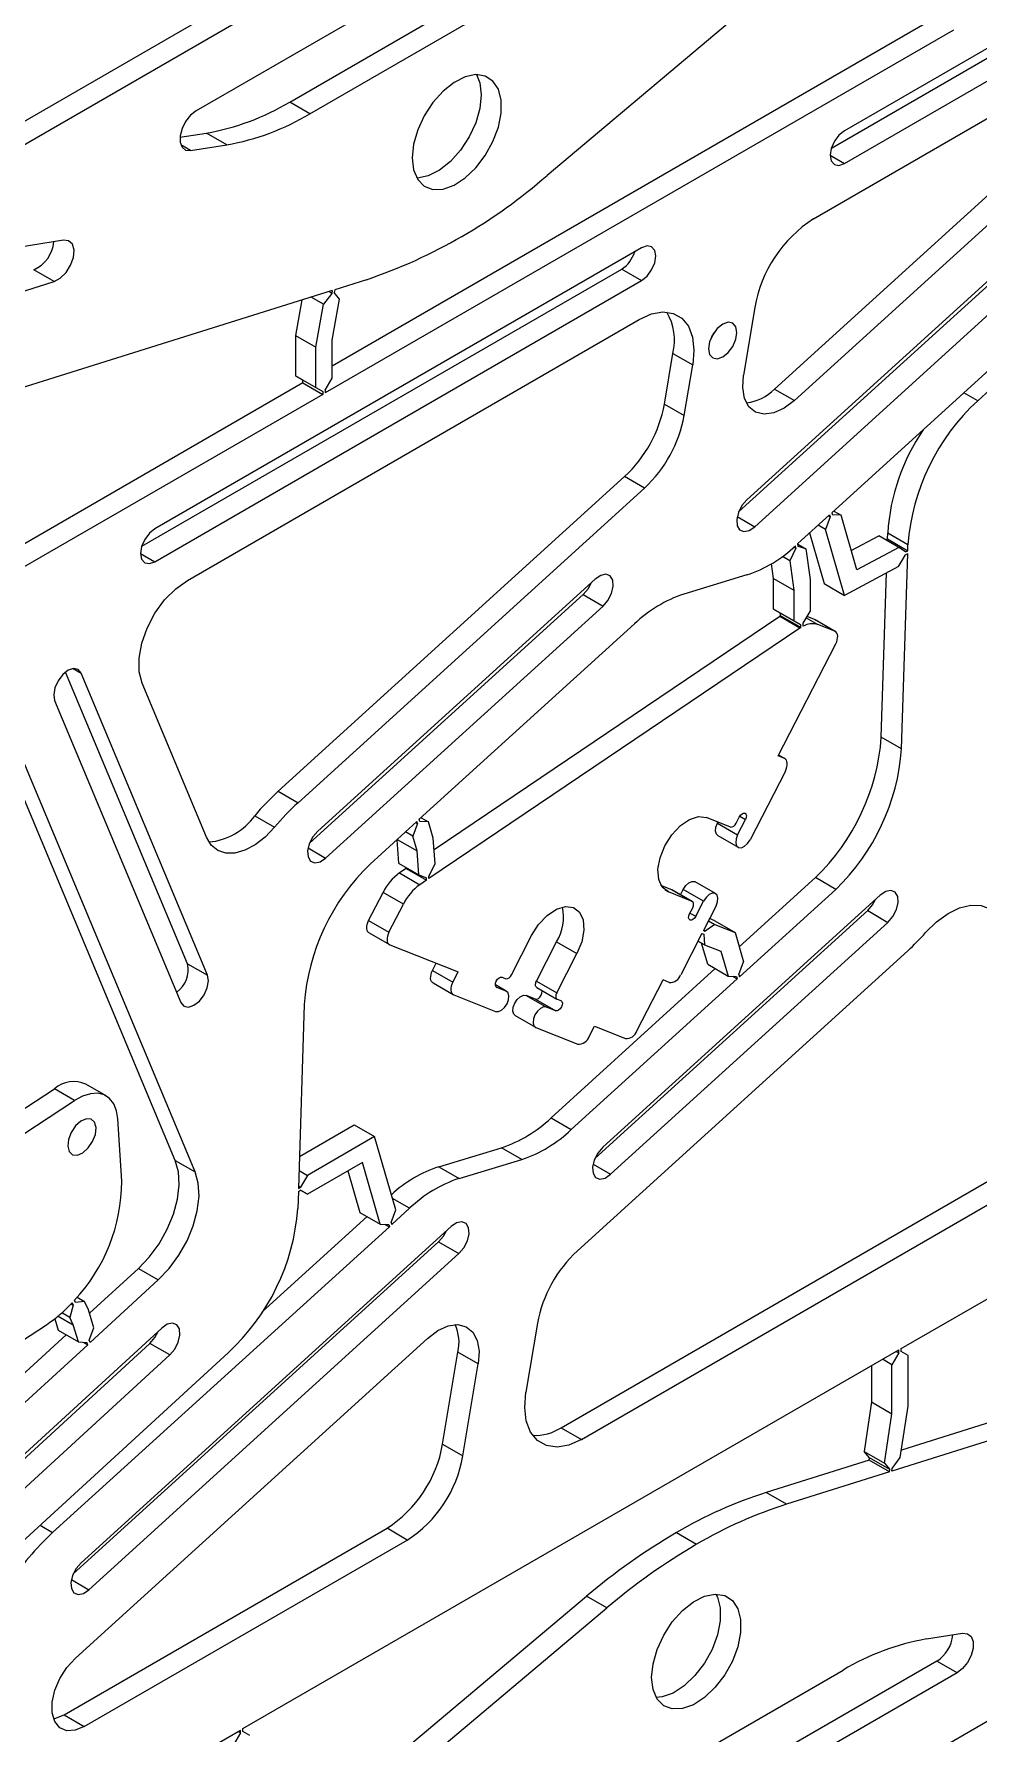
# Model space of a CAD drawing. Header units: millimetres. Extents: x 0 to 415, y 0 to 292.
# Drawn here: x 360.01 to 376.47, y 109.73 to 139.34 of the extents above; entities that cross this region are included whole.
import ezdxf

# ---------------------------------------------------------------- set-up
doc = ezdxf.new("R2010")
doc.units = ezdxf.units.MM

msp = doc.modelspace()

# ---------------------------------------------------------------- linework, layer by layer
at = {"color": 7, "linetype": 'Continuous', "lineweight": 15}
for p, q in [((358.9102, 137.2829), (375.1479, 146.6568)), ((359.2637, 137.0788), (375.5015, 146.4527)), ((371.9286, 143.2469), (362.8366, 137.9982)), ((375.7162, 142.5611), (368.9574, 136.8764)), ((364.4687, 138.1543), (369.5894, 141.1104)), ((364.8222, 137.9502), (369.943, 140.9063)), ((378.3806, 140.1044), (374.1379, 137.6552)), ((375.691, 139.6051), (365.2091, 133.554)), ((373.9111, 137.3527), (378.0341, 139.7329)), ((374.1379, 137.0836), (378.3806, 139.5329)), ((376.0375, 139.405), (365.0889, 133.0845)), ((373.5989, 136.1192), (378.9675, 139.2184)), ((372.9199, 133.1526), (378.7482, 138.4462)), ((364.8222, 137.9502), (364.4687, 138.1543)), ((373.2664, 132.9526), (379.0947, 138.2462)), ((362.555, 137.5394), (363.0176, 137.6121)), ((362.7399, 137.3089), (363.3712, 137.408)), ((363.3712, 137.408), (363.0176, 137.6121)), ((376.462, 132.9491), (381.5593, 137.6257)), ((372.2938, 131.0125), (378.6763, 136.8094)), ((378.8864, 137.0802), (372.4377, 131.2232)), ((372.5741, 130.7524), (379.0228, 136.6094)), ((379.5193, 136.0835), (373.9201, 130.9981)), ((360.5247, 135.7446), (358.1807, 135.3766)), ((370.6024, 135.6142), (362.1171, 130.7157)), ((351.4154, 132.2214), (360.365, 135.027)), ((360.365, 135.027), (360.0114, 135.2311)), ((361.8903, 130.4132), (370.2559, 135.2426)), ((362.1171, 130.1442), (370.6024, 135.0426)), ((365.8078, 135.0582), (365.2532, 134.8843)), ((370.2559, 135.2426), (370.6024, 135.0426)), ((365.2119, 134.8713), (359.1113, 132.9589)), ((365.0591, 134.6329), (364.8453, 134.7564)), ((365.2029, 134.8206), (365.0591, 134.6329)), ((365.2029, 134.8206), (365.1491, 134.8516)), ((365.2119, 134.8713), (365.2029, 134.8206)), ((365.2091, 134.0065), (365.335, 134.7199)), ((365.2532, 134.8843), (365.2443, 134.8337)), ((365.2443, 134.8337), (365.2443, 134.8337)), ((365.335, 134.7199), (365.2443, 134.8337)), ((365.2443, 134.8337), (365.2443, 134.8337)), ((364.6823, 134.7053), (364.5727, 134.0839)), ((364.9263, 133.8798), (365.0591, 134.6329)), ((372.5761, 134.5727), (372.3799, 133.3959)), ((362.6855, 129.819), (370.5625, 134.3663)), ((364.5727, 134.0839), (364.9263, 133.8798)), ((364.5727, 134.0839), (364.5727, 133.3826)), ((364.9263, 133.1785), (364.9263, 133.8798)), ((365.2091, 133.3417), (365.2091, 134.0065)), ((371.001, 132.8899), (371.1484, 133.7744)), ((371.1484, 133.7744), (371.4949, 133.5744)), ((371.3475, 132.6898), (371.4949, 133.5744)), ((364.7, 133.2601), (358.8643, 129.8912)), ((364.5727, 133.3826), (364.9263, 133.1785)), ((364.6929, 133.3131), (364.5727, 133.3826)), ((364.6929, 133.3131), (365.0465, 133.109)), ((364.6929, 133.3131), (364.6929, 133.256)), ((364.7, 133.2601), (365.0465, 133.0601)), ((365.0889, 133.1335), (365.2091, 133.3417)), ((365.0465, 133.0601), (358.7441, 129.4218)), ((364.9263, 133.1785), (365.0465, 133.109)), ((365.0465, 133.109), (365.0465, 133.0601)), ((365.0889, 133.1335), (365.0889, 133.0845)), ((372.9199, 133.1526), (373.2664, 132.9526)), ((371.001, 132.8899), (371.3475, 132.6898)), ((364.2682, 126.1442), (370.3055, 131.6276)), ((370.652, 131.4275), (370.3055, 131.6276)), ((364.6147, 125.9441), (370.652, 131.4275)), ((373.8793, 130.9611), (373.3268, 130.4593)), ((373.8892, 130.9264), (373.8068, 130.7071)), ((373.8598, 130.9433), (373.8892, 130.9264)), ((373.8599, 130.9434), (373.8893, 130.9265)), ((373.8793, 130.9611), (373.8893, 130.9265)), ((373.8892, 130.9264), (373.8893, 130.9265)), ((373.9201, 130.9981), (373.9302, 130.9634)), ((374.0787, 130.954), (373.9302, 130.9634)), ((373.9521, 131.0271), (374.0787, 130.954)), ((374.355, 130.0001), (374.0787, 130.954)), ((373.5305, 130.6443), (373.7861, 129.7621)), ((373.8068, 130.7071), (373.6802, 130.7802)), ((374.1396, 129.558), (373.8068, 130.7071)), ((374.2564, 130.3406), (374.7355, 130.597)), ((375.0891, 130.3929), (374.7355, 130.597)), ((374.8889, 130.5402), (374.8921, 130.6428)), ((375.2456, 130.4387), (374.8921, 130.6428)), ((373.2888, 130.3777), (373.187, 130.1617)), ((373.2568, 130.3962), (373.2888, 130.3777)), ((373.2913, 130.3795), (373.259, 130.3982)), ((373.2913, 130.3795), (373.2856, 130.4219)), ((373.2888, 130.3777), (373.2913, 130.3795)), ((373.3336, 130.4082), (373.3268, 130.4593)), ((373.328, 130.4502), (373.467, 130.37)), ((373.467, 130.37), (373.3336, 130.4082)), ((373.467, 130.37), (373.5391, 129.8351)), ((375.0891, 130.3929), (374.355, 130.0001)), ((374.8604, 130.5249), (374.8889, 130.5402)), ((374.8889, 130.5402), (375.2424, 130.3361)), ((375.2048, 130.3159), (375.0891, 130.3929)), ((375.1351, 126.8804), (375.2409, 130.2862)), ((375.2033, 130.2661), (375.2409, 130.2862)), ((375.2048, 130.3159), (375.2424, 130.3361)), ((375.2424, 130.3361), (375.2456, 130.4387)), ((372.9027, 129.8525), (372.8681, 130.1092)), ((373.187, 130.1617), (373.058, 130.2362)), ((373.187, 130.1617), (373.2562, 129.6484)), ((375.0788, 130.0606), (374.1396, 129.558)), ((375.0788, 130.0606), (375.2033, 130.2661)), ((369.7937, 129.8411), (364.9591, 125.45)), ((372.4363, 129.9128), (371.3395, 129.5812)), ((372.9027, 129.8525), (373.2562, 129.6484)), ((372.9027, 129.3186), (372.9027, 129.8525)), ((373.5391, 129.8351), (373.5391, 129.2778)), ((373.7861, 129.7621), (374.1396, 129.558)), ((374.7815, 127.0845), (374.8705, 129.9491)), ((364.8152, 125.2394), (369.5836, 129.5704)), ((369.5836, 129.5704), (369.9301, 129.3703)), ((373.2562, 129.6484), (373.2562, 129.1145)), ((365.0955, 124.9793), (369.9301, 129.3703)), ((373.01, 129.1895), (366.9845, 125.1246)), ((372.9027, 129.3186), (373.2562, 129.1145)), ((373.0229, 129.2492), (372.9027, 129.3186)), ((373.3636, 128.9854), (373.01, 129.1895)), ((373.3764, 129.0451), (373.0229, 129.2492)), ((373.0251, 129.1993), (373.0251, 129.248)), ((373.3786, 128.9952), (373.0251, 129.1993)), ((373.2562, 129.1145), (373.3764, 129.0451)), ((373.4211, 129.0734), (373.5391, 129.2778)), ((373.6173, 129.1356), (373.4869, 129.1875)), ((373.9708, 128.9315), (373.6173, 129.1356)), ((373.6173, 129.1356), (373.626, 129.1314)), ((373.9796, 128.9273), (373.626, 129.1314)), ((370.4789, 129.0618), (366.7278, 125.6549)), ((373.3636, 128.9854), (366.8968, 124.6228)), ((373.3786, 129.0464), (373.3764, 129.0451)), ((373.3786, 128.9952), (373.3786, 129.0464)), ((373.4211, 129.0196), (373.4211, 129.0734)), ((373.9708, 128.9315), (373.6729, 129.0501)), ((372.9839, 126.7592), (373.9876, 128.7111)), ((362.689, 123.1392), (360.5614, 128.2214)), ((363.0355, 122.9392), (360.8331, 128.2001)), ((363.0185, 125.343), (361.8948, 128.0272)), ((360.3718, 127.7265), (362.5742, 122.4656)), ((362.4752, 119.7112), (359.249, 127.4179)), ((362.8217, 119.5112), (359.5954, 127.2179)), ((375.1351, 126.8804), (374.7815, 127.0845)), ((373.092, 126.7162), (372.9839, 126.7592)), ((373.1007, 126.712), (372.9919, 126.7748)), ((373.1087, 126.4958), (372.4928, 125.298)), ((364.2682, 126.1442), (364.6147, 125.9441)), ((363.8598, 125.7184), (364.2063, 125.5183)), ((366.687, 125.6178), (365.8695, 124.8753)), ((366.6973, 125.582), (366.615, 125.3627)), ((366.6669, 125.5996), (366.6973, 125.582)), ((366.6973, 125.582), (366.687, 125.6178)), ((366.7381, 125.6191), (366.7278, 125.6549)), ((366.7381, 125.6191), (366.7381, 125.6191)), ((366.8869, 125.6099), (366.7381, 125.6191)), ((366.7381, 125.6191), (366.7381, 125.6191)), ((366.7593, 125.6835), (366.8869, 125.6099)), ((366.9691, 125.3269), (366.8869, 125.6099)), ((372.1512, 125.5195), (371.7352, 125.685)), ((371.9232, 125.5881), (371.9326, 125.6065)), ((371.9232, 125.5881), (372.2767, 125.384)), ((372.2508, 125.5867), (372.3056, 125.6932)), ((372.2767, 125.384), (372.4136, 125.6502)), ((366.3368, 125.2998), (366.3679, 124.8916)), ((366.3436, 125.3059), (366.6895, 125.1062)), ((366.615, 125.3627), (366.4873, 125.4365)), ((366.6895, 125.1062), (366.615, 125.3627)), ((367.0033, 124.8776), (366.9691, 125.3269)), ((371.9312, 125.3719), (372.2848, 125.1678)), ((366.7214, 124.6875), (366.6895, 125.1062)), ((366.3679, 124.8916), (366.7214, 124.6875)), ((366.5009, 124.7984), (366.385, 124.7201)), ((366.385, 124.7201), (366.7385, 124.516)), ((366.5009, 124.7984), (366.4996, 124.8155)), ((366.5009, 124.7984), (366.8545, 124.5943)), ((366.7214, 124.6875), (366.8513, 124.6358)), ((366.8936, 124.6643), (367.0033, 124.8776)), ((366.8968, 124.6228), (366.8936, 124.6643)), ((365.8448, 123.8922), (366.0965, 124.3815)), ((366.45, 124.1774), (366.0965, 124.3815)), ((366.8545, 124.5943), (366.7385, 124.516)), ((366.8545, 124.5943), (366.8513, 124.6358)), ((371.1315, 124.4283), (370.9404, 124.5043)), ((371.485, 124.2242), (371.0691, 124.3897)), ((371.1315, 124.4283), (371.485, 124.2242)), ((371.1315, 124.4283), (371.1359, 124.4261)), ((371.4894, 124.222), (371.1359, 124.4261)), ((371.2822, 124.3417), (371.3301, 124.4347)), ((371.6836, 124.2306), (371.3301, 124.4347)), ((371.8917, 124.3608), (371.5381, 124.5649)), ((372.3053, 123.4322), (373.6334, 124.6384)), ((372.3109, 122.9121), (373.9869, 124.4343)), ((373.9869, 124.4343), (373.6334, 124.6384)), ((366.1984, 123.6881), (366.45, 124.1774)), ((369.7894, 119.7457), (374.5437, 124.0637)), ((374.7609, 124.3304), (369.9263, 119.9393)), ((371.4387, 124.0075), (371.4934, 124.1139)), ((371.5467, 123.9645), (371.6836, 124.2306)), ((371.8997, 124.1446), (371.6803, 123.718)), ((374.5437, 124.0637), (374.8973, 123.8596)), ((365.8448, 123.8922), (366.1984, 123.6881)), ((370.0626, 119.4686), (374.8973, 123.8596)), ((371.8821, 123.8205), (371.7128, 123.7054)), ((371.7672, 123.8869), (371.8821, 123.8205)), ((371.878, 123.8887), (371.7864, 123.9243)), ((371.878, 123.8887), (372.2316, 123.6846)), ((371.8821, 123.8205), (372.2316, 123.6846)), ((365.8529, 123.676), (366.2065, 123.4719)), ((366.2152, 123.4677), (367.4037, 122.9947)), ((368.3347, 122.9449), (368.686, 123.628)), ((368.7699, 122.8351), (369.1212, 123.5182)), ((369.1212, 123.5182), (369.4747, 123.3141)), ((371.653, 123.6648), (371.2838, 122.9469)), ((371.7006, 123.4653), (371.5847, 123.5322)), ((371.756, 123.1284), (371.6489, 123.4951)), ((371.653, 123.6648), (371.6856, 123.6518)), ((371.6803, 123.718), (371.7127, 123.7052)), ((371.6826, 123.7225), (371.7127, 123.7052)), ((371.7128, 123.7054), (371.6828, 123.7228)), ((371.6856, 123.6518), (371.7006, 123.4653)), ((371.7006, 123.4653), (371.9838, 123.3551)), ((371.7127, 123.7052), (371.7128, 123.7054)), ((372.2316, 123.6846), (372.3813, 123.1717)), ((369.1234, 122.631), (369.4747, 123.3141)), ((375.2417, 123.3655), (369.483, 118.1352)), ((371.9838, 123.3551), (372.1096, 122.9243)), ((372.2992, 122.9526), (372.3813, 123.1717)), ((362.689, 123.1392), (363.0355, 122.9392)), ((366.9589, 123.0214), (367.0231, 123.1462)), ((366.9589, 123.0214), (367.3124, 122.8173)), ((367.3124, 122.8173), (367.4037, 122.9947)), ((368.1702, 122.9034), (368.235, 122.8776)), ((369.024, 120.452), (371.8873, 123.0526)), ((369.3775, 120.2479), (372.2701, 122.8751)), ((371.756, 123.1284), (372.1096, 122.9243)), ((372.1096, 122.9243), (372.2584, 122.9153)), ((372.1937, 122.9192), (372.2701, 122.8751)), ((372.2585, 122.9154), (372.2584, 122.9153)), ((372.2585, 122.9154), (372.2701, 122.8751)), ((372.2992, 122.9526), (372.3109, 122.9121)), ((366.9669, 122.8052), (367.3205, 122.6011)), ((367.3292, 122.5968), (368.0585, 122.3066)), ((368.2498, 122.6573), (368.054, 122.7703)), ((368.241, 122.6615), (368.079, 122.726)), ((368.5898, 122.5861), (368.9433, 122.382)), ((368.7518, 122.5216), (368.5898, 122.5861)), ((368.7699, 122.8351), (369.1234, 122.631)), ((368.7739, 122.727), (369.1274, 122.5229)), ((370.5202, 121.9682), (370.9764, 122.8554)), ((371.0845, 122.8125), (370.9764, 122.8554)), ((364.7213, 122.4292), (364.6217, 119.2222)), ((368.7518, 122.5216), (369.1054, 122.3175)), ((369.1054, 122.3175), (368.9433, 122.382)), ((369.1318, 122.5208), (369.1966, 122.495)), ((368.3985, 122.2355), (368.7521, 122.0314)), ((368.7608, 122.0271), (369.4901, 121.7369)), ((369.6894, 121.8713), (369.7807, 122.0488)), ((369.7807, 122.0488), (370.3209, 121.8338)), ((358.2645, 119.5791), (360.3666, 120.9603)), ((360.7202, 120.7562), (360.3666, 120.9603)), ((361.2689, 120.8358), (360.9153, 121.0399)), ((358.618, 119.375), (360.7202, 120.7562)), ((361.5416, 119.3479), (361.4744, 120.4333)), ((364.639, 119.779), (365.5953, 120.3311)), ((365.5953, 120.3311), (365.9488, 120.127)), ((369.024, 120.452), (369.3775, 120.2479)), ((365.9488, 120.127), (364.778, 119.4511)), ((366.3186, 118.8483), (365.9488, 120.127)), ((367.0665, 119.601), (368.1633, 119.9326)), ((368.5169, 119.7285), (368.1633, 119.9326)), ((362.4752, 119.7112), (362.8217, 119.5112)), ((365.7356, 119.6773), (364.778, 119.1245)), ((366.0467, 118.6015), (365.7356, 119.6773)), ((367.42, 119.3969), (368.5169, 119.7285)), ((375.1283, 116.4334), (380.9954, 119.8204)), ((364.6314, 119.5357), (364.778, 119.4511)), ((364.778, 119.4511), (364.658, 119.2432)), ((365.4832, 119.5315), (365.6931, 118.8056)), ((367.0665, 119.601), (367.42, 119.3969)), ((369.202, 115.0535), (376.6931, 119.378)), ((364.6201, 119.1723), (364.6107, 118.871)), ((364.6201, 119.1723), (364.6578, 119.1941)), ((364.6217, 119.2222), (364.658, 119.2432)), ((364.658, 119.2432), (364.6229, 119.2634)), ((364.6576, 119.194), (364.6578, 119.1939)), ((364.778, 119.1245), (364.6576, 119.194)), ((364.6578, 119.1939), (364.6578, 119.1941)), ((364.6578, 119.1939), (364.778, 119.1245)), ((369.5555, 114.8494), (377.0467, 119.1739)), ((363.9917, 117.0706), (365.8208, 118.7319)), ((365.6931, 118.8056), (366.0467, 118.6015)), ((366.2361, 118.6291), (366.3186, 118.8483)), ((366.2464, 118.5933), (366.5594, 118.8775)), ((360.3371, 113.2261), (366.2057, 118.5562)), ((367.2823, 118.5572), (360.8336, 112.7002)), ((366.0467, 118.6015), (366.1953, 118.592)), ((366.1372, 118.5957), (366.2057, 118.5562)), ((366.1953, 118.592), (366.2057, 118.5562)), ((366.2361, 118.6291), (366.2361, 118.629)), ((366.2361, 118.629), (366.2464, 118.5933)), ((360.6968, 112.5066), (367.0651, 118.2906)), ((367.0651, 118.2906), (367.4187, 118.0865)), ((360.97, 112.2295), (367.4187, 118.0865)), ((360.982, 117.0486), (361.8325, 117.8289)), ((360.9882, 116.5364), (362.179, 117.6289)), ((361.8325, 117.8289), (362.179, 117.6289)), ((360.7367, 117.233), (360.7172, 117.2734)), ((360.8943, 117.2528), (360.7367, 117.233)), ((360.765, 117.3274), (360.8943, 117.2528)), ((360.9636, 117.1099), (360.8943, 117.2528)), ((360.3727, 116.9516), (360.4327, 116.751)), ((360.4306, 116.9981), (360.6973, 116.8441)), ((360.6352, 116.9723), (360.495, 117.0532)), ((360.6971, 117.1908), (360.6352, 116.9723)), ((360.6973, 116.8441), (360.6352, 116.9723)), ((360.6601, 117.2122), (360.6971, 117.1908)), ((360.6976, 117.1914), (360.6607, 117.2128)), ((360.6976, 117.1914), (360.6783, 117.2313)), ((360.6971, 117.1908), (360.6976, 117.1914)), ((361.0576, 116.7958), (360.9636, 117.1099)), ((355.3797, 113.6622), (360.2282, 116.848)), ((355.7082, 112.2101), (360.5707, 116.6713)), ((362.2395, 116.7908), (356.1349, 111.19)), ((360.4327, 116.751), (360.7863, 116.5469)), ((360.7863, 116.5469), (360.6973, 116.8441)), ((360.9762, 116.5765), (361.0576, 116.7958)), ((368.7875, 116.8729), (368.5873, 115.6717)), ((355.7142, 111.6977), (360.9475, 116.4991)), ((355.9931, 110.9819), (362.0329, 116.5232)), ((358.2788, 111.6671), (363.3944, 116.3605)), ((366.8687, 116.6101), (360.7331, 111.0375)), ((360.7863, 116.5469), (360.9355, 116.5391)), ((360.8724, 116.5424), (360.9475, 116.4991)), ((360.9475, 116.4991), (360.9355, 116.5391)), ((360.9882, 116.5364), (360.9762, 116.5765)), ((362.3794, 116.3232), (362.0329, 116.5232)), ((363.6546, 109.8098), (375.0859, 116.4089)), ((367.1338, 114.7646), (367.4015, 116.3709)), ((367.7551, 116.1668), (367.4015, 116.3709)), ((375.0859, 116.3591), (374.9657, 116.1509)), ((375.0427, 116.384), (375.0859, 116.3591)), ((375.0859, 116.3591), (375.0859, 116.4089)), ((375.1283, 116.3836), (375.1283, 116.4334)), ((375.2485, 116.3141), (375.1283, 116.3836)), ((356.2748, 110.7225), (362.3794, 116.3232)), ((367.4873, 114.5605), (367.7551, 116.1668)), ((374.6121, 116.1354), (374.6121, 115.5015)), ((374.9657, 116.1509), (374.8023, 116.2452)), ((380.6557, 116.0804), (374.9642, 114.2962)), ((374.9657, 115.2974), (374.9657, 116.1509)), ((380.3021, 116.2845), (375.1319, 114.6637)), ((375.2485, 115.4295), (375.2485, 116.3141)), ((374.6121, 115.5015), (374.4805, 114.6372)), ((374.6121, 115.5015), (374.9657, 115.2974)), ((374.834, 114.4331), (374.9657, 115.2974)), ((375.1117, 114.5315), (375.2485, 115.4295)), ((369.202, 115.0535), (369.5555, 114.8494)), ((367.1338, 114.7646), (367.4873, 114.5605)), ((374.4805, 114.6372), (374.834, 114.4331)), ((374.5757, 114.5296), (374.4805, 114.6372)), ((374.5693, 114.4874), (372.7764, 113.9253)), ((374.9228, 114.2833), (373.13, 113.7212)), ((374.5693, 114.4874), (374.5757, 114.5296)), ((374.9228, 114.2833), (374.5693, 114.4874)), ((374.9293, 114.3255), (374.5757, 114.5296)), ((374.834, 114.4331), (374.9293, 114.3255)), ((374.9228, 114.2833), (374.9293, 114.3255)), ((374.9642, 114.2962), (374.9709, 114.3403)), ((374.9709, 114.3403), (375.1117, 114.5315)), ((374.9709, 114.3403), (374.9709, 114.3403)), ((373.13, 113.7212), (372.7764, 113.9253)), ((360.5354, 110.0504), (366.1655, 113.3006)), ((366.5191, 113.0965), (366.1655, 113.3006)), ((371.2087, 113.2254), (371.5623, 113.0213)), ((360.8889, 109.8463), (366.5191, 113.0965)), ((364.0159, 107.3856), (369.6425, 112.1165)), ((369.9961, 111.9124), (369.6425, 112.1165)), ((363.4363, 102.3267), (379.6882, 111.7087)), ((364.0016, 106.8722), (369.9961, 111.9124)), ((375.5666, 111.3714), (376.1979, 111.4705)), ((375.7476, 110.9852), (366.7353, 105.7825)), ((376.1012, 110.7811), (367.0092, 105.5324)), ((368.9948, 107.873), (374.1155, 110.8292)), ((376.1012, 110.7811), (375.7476, 110.9852)), ((360.5354, 110.0504), (360.8889, 109.8463)), ((358.9943, 107.1194), (363.6122, 109.7853)), ((363.6122, 109.7363), (363.492, 109.5281)), ((363.5698, 109.7608), (363.6122, 109.7363)), ((363.6122, 109.7363), (363.6122, 109.7853)), ((363.6546, 109.7608), (363.6546, 109.8098)), ((363.7749, 109.6914), (363.6546, 109.7608))]:
    msp.add_line(p, q, dxfattribs=at)
at = {"color": 8, "linetype": 'Continuous', "lineweight": 15}
for p, q in [((362.7399, 137.3089), (362.5708, 137.4064)), ((373.8904, 137.2265), (374.1379, 137.0836)), ((376.462, 132.9491), (376.2213, 133.0881)), ((372.268, 130.9291), (372.5741, 130.7524)), ((361.8696, 130.287), (362.1171, 130.1442)), ((373.4739, 129.165), (373.6729, 129.0501)), ((360.6922, 128.2815), (360.8331, 128.2001)), ((373.092, 126.7162), (372.9916, 126.7741)), ((372.3139, 125.7077), (372.4136, 125.6502)), ((364.7894, 125.156), (365.0955, 124.9793)), ((371.0078, 124.4251), (371.0691, 124.3897)), ((371.4464, 124.0224), (371.5467, 123.9645)), ((368.241, 122.6615), (368.054, 122.7695)), ((368.0706, 122.7308), (368.079, 122.726)), ((369.7565, 119.6453), (370.0626, 119.4686)), ((366.5594, 118.8775), (366.2602, 119.0502)), ((360.1167, 113.3534), (360.3371, 113.2261)), ((360.6639, 112.4062), (360.97, 112.2295))]:
    msp.add_line(p, q, dxfattribs=at)
at = {"color": 7, "linetype": 'Continuous', "lineweight": 15, "flags": 128}
for points in [[(366.6048, 137.1796), (366.6292, 136.9703), (366.701, 136.8024), (366.8156, 136.6864), (366.9658, 136.6297), (367.1422, 136.6356), (367.3338, 136.704), (367.5284, 136.8305), (367.7138, 137.0071), (367.8784, 137.2228), (368.0119, 137.464), (368.1058, 137.7155), (368.1543, 137.9615), (368.1543, 138.1867), (368.1058, 138.3768), (368.0119, 138.5198), (367.8784, 138.6069), (367.7138, 138.6325), (367.5284, 138.5951), (367.3338, 138.4969), (367.1422, 138.3441), (366.9658, 138.1464), (366.8156, 137.9162), (366.701, 137.6679), (366.6292, 137.4171), (366.6048, 137.1796)], [(367.7266, 138.6328), (367.7824, 138.491), (367.8069, 138.2818)], [(367.8069, 138.2818), (367.7824, 138.0443), (367.7107, 137.7935), (367.5961, 137.5452), (367.4458, 137.315), (367.2694, 137.1173), (367.0779, 136.9645), (366.8833, 136.8663), (366.6979, 136.8288), (366.685, 136.8286)], [(362.8366, 137.9982), (362.7399, 137.9227), (362.6548, 137.8169), (362.5917, 137.6935), (362.5581, 137.5675), (362.5581, 137.4541), (362.5917, 137.3669), (362.6548, 137.3165), (362.7399, 137.3089)], [(374.1379, 137.6552), (374.0432, 137.5788), (373.9629, 137.4705), (373.9093, 137.3468), (373.8904, 137.2265), (373.9093, 137.1281), (373.9629, 137.0663), (374.0432, 137.0507), (374.1379, 137.0836)], [(360.365, 135.027), (360.4709, 135.0838), (360.5709, 135.1825), (360.6507, 135.3091), (360.6993, 135.446), (360.7097, 135.5739), (360.6805, 135.6748), (360.6158, 135.7344), (360.5247, 135.7446)], [(370.6024, 135.0426), (370.6971, 135.119), (370.7774, 135.2273), (370.831, 135.351), (370.8499, 135.4713), (370.831, 135.5698), (370.7774, 135.6315), (370.6971, 135.6471), (370.6024, 135.6142)], [(370.5625, 134.3663), (370.7729, 134.4607), (370.973, 134.496), (371.1528, 134.4707), (371.3035, 134.3859), (371.4176, 134.2458), (371.4896, 134.0573), (371.5158, 133.8298), (371.4949, 133.5744)], [(372.0166, 133.7119), (372.1113, 133.7883), (372.1916, 133.8966), (372.2453, 134.0203), (372.2641, 134.1405), (372.2453, 134.239), (372.1916, 134.3008), (372.1113, 134.3164), (372.0166, 134.2834), (371.9219, 134.207), (371.8416, 134.0987), (371.788, 133.975), (371.7691, 133.8548), (371.788, 133.7563), (371.8416, 133.6945), (371.9219, 133.6789), (372.0166, 133.7119)], [(371.8185, 134.0546), (371.8451, 134.0966), (371.8682, 134.1407)], [(373.2664, 132.9526), (373.0868, 132.8176), (372.9063, 132.7358), (372.7367, 132.7126), (372.5892, 132.7496), (372.4734, 132.8443), (372.3971, 132.9904), (372.3652, 133.1784), (372.3799, 133.3959)], [(372.4377, 131.2232), (372.3519, 131.1225), (372.2895, 131.0014), (372.26, 130.8782), (372.268, 130.7717), (372.3122, 130.6981), (372.3859, 130.6686), (372.4778, 130.6876), (372.5741, 130.7524)], [(362.1171, 130.7157), (362.0224, 130.6393), (361.9421, 130.531), (361.8885, 130.4073), (361.8696, 130.2871), (361.8885, 130.1886), (361.9421, 130.1268), (362.0224, 130.1112), (362.1171, 130.1442)], [(361.8948, 128.0272), (361.844, 128.2278), (361.8425, 128.4642), (361.8905, 128.7227), (361.985, 128.9879), (362.1207, 129.2444), (362.2895, 129.4772), (362.4815, 129.6726), (362.6855, 129.819)], [(369.5836, 129.5704), (369.6695, 129.671), (369.7276, 129.781)], [(369.9301, 129.3703), (370.016, 129.4709), (370.0784, 129.5921), (370.1078, 129.7153), (370.0998, 129.8218), (370.0556, 129.8954), (369.9819, 129.9249), (369.89, 129.9058), (369.7937, 129.8411)], [(373.9876, 128.7111), (374.0034, 128.7465), (374.0143, 128.7822), (374.0201, 128.8169), (374.0205, 128.8491), (374.0155, 128.8777), (374.0052, 128.9015), (373.9902, 128.9197), (373.9708, 128.9315)], [(360.8331, 128.2001), (360.7812, 128.2642), (360.702, 128.2824), (360.6078, 128.2521), (360.5127, 128.1778), (360.4313, 128.0708), (360.3759, 127.9475), (360.355, 127.8266), (360.3718, 127.7265)], [(373.1087, 126.4958), (373.1245, 126.5312), (373.1354, 126.5669), (373.1412, 126.6016), (373.1416, 126.6338), (373.1366, 126.6624), (373.1264, 126.6862), (373.1113, 126.7044), (373.092, 126.7162)], [(371.0691, 124.3897), (370.9635, 124.4699), (370.9009, 124.6056), (370.8873, 124.7836), (370.9242, 124.9865), (371.0078, 125.1943), (371.13, 125.3868), (371.2789, 125.545), (371.4398, 125.6536), (371.597, 125.7018), (371.7352, 125.685)], [(371.9312, 125.3719), (371.9056, 125.3976), (371.8903, 125.45), (371.8965, 125.5169), (371.9232, 125.5881)], [(372.3056, 125.6932), (372.3271, 125.7255), (372.3536, 125.7496), (372.3811, 125.7619), (372.4052, 125.7604), (372.4224, 125.7454), (372.43, 125.7192), (372.427, 125.6858), (372.4136, 125.6502)], [(364.2063, 125.5183), (364.0406, 125.3459), (363.8646, 125.2093), (363.6862, 125.1145), (363.5133, 125.0658), (363.3534, 125.0654), (363.2137, 125.1132), (363.1004, 125.2071), (363.0185, 125.343)], [(364.9591, 125.45), (364.8733, 125.3494), (364.8109, 125.2283), (364.7814, 125.1051), (364.7894, 124.9986), (364.8336, 124.925), (364.9073, 124.8954), (364.9993, 124.9145), (365.0955, 124.9793)], [(372.2767, 125.384), (372.25, 125.3128), (372.2439, 125.2459), (372.2591, 125.1935), (372.2935, 125.1636), (372.3418, 125.1606), (372.3967, 125.1851), (372.4497, 125.2334), (372.4928, 125.298)], [(371.3301, 124.4347), (371.3732, 124.4994), (371.4262, 124.5476), (371.4811, 124.5721), (371.5294, 124.5692), (371.5381, 124.5649)], [(371.8997, 124.1446), (371.9264, 124.2158), (371.9326, 124.2827), (371.9173, 124.3351), (371.8829, 124.3651), (371.8346, 124.368), (371.7798, 124.3435), (371.7268, 124.2953), (371.6836, 124.2306)], [(374.8973, 123.8596), (374.9831, 123.9602), (375.0455, 124.0814), (375.075, 124.2046), (375.067, 124.3111), (375.0228, 124.3847), (374.9491, 124.4142), (374.8571, 124.3951), (374.7609, 124.3304)], [(368.686, 123.628), (368.8082, 123.8205), (368.9571, 123.9787), (369.118, 124.0873), (369.2753, 124.1355), (369.4134, 124.1187), (369.519, 124.0385), (369.5816, 123.9028), (369.5952, 123.7248), (369.5583, 123.5219), (369.4747, 123.3141)], [(371.4934, 124.1139), (371.5013, 124.1317), (371.5068, 124.1495), (371.5097, 124.1668), (371.5099, 124.183), (371.5074, 124.1973), (371.5022, 124.2092), (371.4947, 124.2183), (371.485, 124.2242)], [(374.5437, 124.0637), (374.6296, 124.1643), (374.6805, 124.2574)], [(375.5534, 123.6799), (375.7443, 123.8666), (375.9446, 124.0124), (376.1461, 124.1112), (376.3403, 124.159), (376.5192, 124.1537), (376.6752, 124.0955), (376.8019, 123.987), (376.8941, 123.8325)], [(365.8529, 123.676), (365.8423, 123.6836), (365.8272, 123.7018), (365.817, 123.7256), (365.812, 123.7542), (365.8124, 123.7864), (365.8182, 123.8211), (365.8291, 123.8568), (365.8448, 123.8922)], [(371.5467, 123.9645), (371.5252, 123.9322), (371.4987, 123.908), (371.4712, 123.8958), (371.4471, 123.8972), (371.4299, 123.9122), (371.4223, 123.9384), (371.4253, 123.9719), (371.4387, 124.0075)], [(366.1984, 123.6881), (366.1827, 123.6527), (366.1717, 123.617), (366.1659, 123.5823), (366.1655, 123.5501), (366.1705, 123.5215), (366.1808, 123.4977), (366.1959, 123.4795), (366.2152, 123.4677)], [(362.5742, 122.4656), (362.6261, 122.4015), (362.7053, 122.3833), (362.7996, 122.4136), (362.8946, 122.4879), (362.9761, 122.5949), (363.0314, 122.7182), (363.0523, 122.8391), (363.0355, 122.9392)], [(366.9669, 122.8052), (366.9564, 122.8127), (366.9413, 122.8309), (366.931, 122.8547), (366.926, 122.8833), (366.9264, 122.9156), (366.9322, 122.9502), (366.9432, 122.9859), (366.9589, 123.0214)], [(368.079, 122.726), (368.0618, 122.741), (368.0541, 122.7672), (368.0572, 122.8006), (368.0706, 122.8362), (368.0921, 122.8685), (368.1187, 122.8926), (368.1461, 122.9049), (368.1702, 122.9034)], [(367.3124, 122.8173), (367.2967, 122.7818), (367.2857, 122.7461), (367.28, 122.7115), (367.2796, 122.6792), (367.2846, 122.6506), (367.2948, 122.6268), (367.3099, 122.6086), (367.3292, 122.5968)], [(368.0585, 122.3066), (368.1068, 122.3037), (368.1617, 122.3282), (368.2147, 122.3764), (368.2578, 122.4411), (368.2845, 122.5122), (368.2907, 122.5791), (368.2754, 122.6315), (368.241, 122.6615)], [(368.3985, 122.2355), (368.3729, 122.2612), (368.3576, 122.3136), (368.3638, 122.3805), (368.3905, 122.4517), (368.4336, 122.5163), (368.4867, 122.5645), (368.5415, 122.5891), (368.5898, 122.5861)], [(368.7518, 122.5216), (368.776, 122.5201), (368.8034, 122.5324), (368.8299, 122.5565), (368.8515, 122.5888), (368.8648, 122.6244), (368.8679, 122.6579), (368.8647, 122.6746)], [(368.7739, 122.727), (368.7686, 122.7308), (368.7611, 122.7398), (368.7559, 122.7518), (368.7534, 122.766), (368.7536, 122.7822), (368.7565, 122.7995), (368.762, 122.8174), (368.7699, 122.8351)], [(369.1234, 122.631), (369.1156, 122.6133), (369.1101, 122.5954), (369.1072, 122.5781), (369.107, 122.5619), (369.1095, 122.5476), (369.1146, 122.5357), (369.1222, 122.5267), (369.1318, 122.5208)], [(368.9433, 122.382), (368.895, 122.385), (368.8402, 122.3604), (368.7872, 122.3122), (368.744, 122.2476), (368.7173, 122.1764), (368.7112, 122.1095), (368.7264, 122.0571), (368.7608, 122.0271)], [(369.1966, 122.495), (369.2138, 122.48), (369.2215, 122.4538), (369.2184, 122.4203), (369.205, 122.3847), (369.1835, 122.3524), (369.157, 122.3283), (369.1295, 122.316), (369.1054, 122.3175)], [(361.4744, 120.4333), (361.4513, 120.5778), (361.402, 120.699), (361.3284, 120.7921), (361.2333, 120.8536), (361.1203, 120.8812), (360.9939, 120.8737), (360.8588, 120.8315), (360.7202, 120.7562)], [(360.8307, 120.395), (360.7375, 120.312), (360.6611, 120.1997), (360.6131, 120.0752), (360.6008, 119.9575), (360.6262, 119.8645), (360.6852, 119.8104), (360.769, 119.8034), (360.8648, 119.8445), (360.958, 119.9275), (361.0344, 120.0398), (361.0824, 120.1643), (361.0946, 120.282), (361.0693, 120.375), (361.0103, 120.4291), (360.9265, 120.4361), (360.8307, 120.395)], [(369.9263, 119.9393), (369.8404, 119.8387), (369.778, 119.7176), (369.7486, 119.5944), (369.7566, 119.4879), (369.8008, 119.4143), (369.8744, 119.3847), (369.9664, 119.4038), (370.0626, 119.4686)], [(361.8325, 117.8289), (362.0216, 118.0279), (362.1908, 118.2582), (362.3327, 118.5102), (362.4413, 118.773), (362.512, 119.0354), (362.5418, 119.2862), (362.5293, 119.5148), (362.4752, 119.7112)], [(362.179, 117.6289), (362.3681, 117.8278), (362.5372, 118.0582), (362.6792, 118.3102), (362.7878, 118.573), (362.8585, 118.8354), (362.8883, 119.0862), (362.8758, 119.3147), (362.8217, 119.5112)], [(367.0651, 118.2906), (367.151, 118.3912), (367.202, 118.4843)], [(367.4187, 118.0865), (367.5045, 118.1871), (367.5669, 118.3082), (367.5964, 118.4314), (367.5884, 118.538), (367.5442, 118.6116), (367.4705, 118.6411), (367.3785, 118.622), (367.2823, 118.5572)], [(362.0329, 116.5232), (362.1184, 116.6244), (362.1747, 116.7313)], [(362.3794, 116.3232), (362.4649, 116.4244), (362.5268, 116.5457), (362.5555, 116.6688), (362.5469, 116.7748), (362.502, 116.8477), (362.4279, 116.8763), (362.3357, 116.8563), (362.2395, 116.7908)], [(366.8687, 116.6101), (367.0482, 116.7452), (367.2287, 116.827), (367.3983, 116.8501), (367.5459, 116.8132), (367.6616, 116.7185), (367.7379, 116.5723), (367.7698, 116.3843), (367.7551, 116.1668)], [(369.5555, 114.8494), (369.337, 114.7515), (369.1293, 114.7147), (368.9426, 114.7411), (368.7861, 114.8291), (368.6676, 114.9746), (368.5929, 115.1703), (368.5657, 115.4066), (368.5873, 115.6717)], [(360.8336, 112.7002), (360.7478, 112.5996), (360.6854, 112.4785), (360.6559, 112.3553), (360.6639, 112.2488), (360.7081, 112.1752), (360.7818, 112.1456), (360.8738, 112.1647), (360.97, 112.2295)], [(370.7774, 110.7017), (370.8018, 110.9392), (370.8736, 111.19), (370.9882, 111.4383), (371.1384, 111.6685), (371.3148, 111.8662), (371.5063, 112.019), (371.7009, 112.1172), (371.8864, 112.1546), (372.051, 112.129), (372.1844, 112.0419), (372.2784, 111.8989), (372.3269, 111.7088), (372.3269, 111.4836), (372.2784, 111.2376), (372.1844, 110.9861), (372.051, 110.7449), (371.8864, 110.5292), (371.7009, 110.3526), (371.5063, 110.2261), (371.3148, 110.1577), (371.1384, 110.1518), (370.9882, 110.2086), (370.8736, 110.3245), (370.8018, 110.4924), (370.7774, 110.7017)], [(371.8992, 112.1549), (371.9248, 112.103), (371.9733, 111.9129), (371.9733, 111.6877), (371.9248, 111.4417), (371.8309, 111.1902), (371.6974, 110.949), (371.5328, 110.7333), (371.3474, 110.5567), (371.1528, 110.4302), (370.9613, 110.3618), (370.8576, 110.3507)], [(376.1979, 111.4705), (376.283, 111.4629), (376.3461, 111.4125), (376.3797, 111.3253), (376.3797, 111.2118), (376.3461, 111.0858), (376.283, 110.9625), (376.1979, 110.8567), (376.1012, 110.7811)], [(360.8889, 109.8463), (360.7292, 109.7806), (360.5825, 109.7735), (360.4607, 109.8255), (360.3737, 109.9323), (360.3287, 110.0852), (360.3293, 110.2719), (360.3754, 110.4771), (360.4633, 110.6841), (360.5859, 110.8761), (360.7331, 111.0375)], [(360.3533, 109.98), (360.3756, 109.9847), (360.5354, 110.0504)]]:
    msp.add_lwpolyline(points, dxfattribs=at)
at = {"color": 7, "linetype": 'Continuous', "lineweight": 15}
for centre, radius, start, end in [((362.2754, 141.8111), 4.2641, 280.02397, 300.95463), ((362.629, 141.607), 4.2641, 280.02397, 300.95463), ((362.788, 143.9263), 9.3682, 288.80531, 311.18931), ((374.8579, 134.1751), 2.3162, 122.92666, 170.11483), ((359.7725, 135.7656), 0.5854, 294.08347, 355.34477), ((369.9588, 135.7018), 0.5469, 302.9086, 343.35693), ((370.234, 134.0052), 0.9432, 345.83442, 31.2045), ((372.3373, 133.7223), 0.8148, 276.48459, 315.64387), ((379.0306, 130.1547), 3.7956, 132.58854, 175.70939), ((368.7512, 133.3067), 2.2881, 312.78904, 349.50393), ((369.0977, 133.1066), 2.2881, 312.78904, 349.50393), ((378.5139, 130.4041), 3.6297, 145.82227, 176.22967), ((371.7016, 132.1014), 2.3087, 288.55803, 313.32474), ((372.0793, 127.3825), 2.3198, 108.59741, 133.62346), ((373.3582, 128.6734), 0.6226, 122.35325, 124.0108), ((373.7118, 128.4693), 0.6226, 122.35325, 124.0108), ((373.5805, 128.7575), 0.3068, 72.46731, 121.31043), ((370.9989, 127.3676), 3.7932, 313.98951, 355.72083), ((371.3524, 127.1635), 3.7932, 313.98951, 355.72083), ((367.2403, 122.8849), 4.4109, 132.36163, 140.03091), ((367.5868, 122.6849), 4.4109, 132.36163, 140.03091), ((362.966, 126.3507), 1.0949, 275.00474, 324.72238), ((372.1578, 125.6171), 0.0978, 266.09744, 341.91057), ((368.504, 122.1462), 3.7932, 133.98951, 175.72083), ((366.9183, 123.9735), 0.9175, 125.54015, 153.59988), ((367.2718, 123.7694), 0.9175, 125.54015, 153.59988), ((368.414, 123.9491), 0.8281, 328.64826, 12.35506), ((372.3316, 126.5619), 4.3227, 312.3162, 318.18695), ((362.2202, 123.035), 0.4802, 305.54861, 12.53563), ((368.2417, 122.9752), 0.0978, 266.09744, 341.91057), ((371.0978, 123.0076), 0.1956, 266.09744, 341.91057), ((369.5035, 121.9321), 0.1956, 266.09744, 341.91057), ((370.3342, 122.029), 0.1956, 266.09744, 341.91057), ((360.7028, 120.5738), 0.5123, 65.48952, 131.01574), ((367.4235, 122.1313), 2.3198, 288.59741, 313.62346), ((367.777, 121.9272), 2.3198, 288.59741, 313.62346), ((358.5052, 119.3535), 3.0364, 316.75874, 359.89458), ((367.7967, 117.4234), 2.2968, 108.53859, 132.60904), ((368.1599, 117.1982), 2.3198, 108.59741, 133.62346), ((360.8258, 119.155), 3.7956, 312.58854, 355.70939), ((371.0373, 116.4561), 2.2881, 132.78904, 169.50393), ((358.815, 118.9633), 2.544, 303.74704, 317.0913), ((366.6581, 116.5395), 0.7623, 347.22349, 24.02142), ((368.7524, 115.7431), 0.8232, 266.45804, 303.10679), ((364.9737, 115.141), 2.1926, 302.92666, 350.11483), ((365.3273, 114.9369), 2.1926, 302.92666, 350.11483), ((375.1872, 106.4201), 7.8829, 107.80804, 120.31132), ((375.5408, 106.216), 7.8829, 107.80804, 120.31132), ((363.5259, 109.7585), 4.711, 132.60133, 147.16494), ((376.7741, 103.7037), 11.0288, 120.30603, 130.28811), ((377.1276, 103.4996), 11.0288, 120.30603, 130.28811), ((376.3088, 107.1724), 4.2641, 100.02397, 120.95463), ((375.4192, 111.5026), 0.6128, 302.40314, 354.51275)]:
    msp.add_arc(centre, radius, start, end, dxfattribs=at)

doc.saveas('drawing.dxf')
